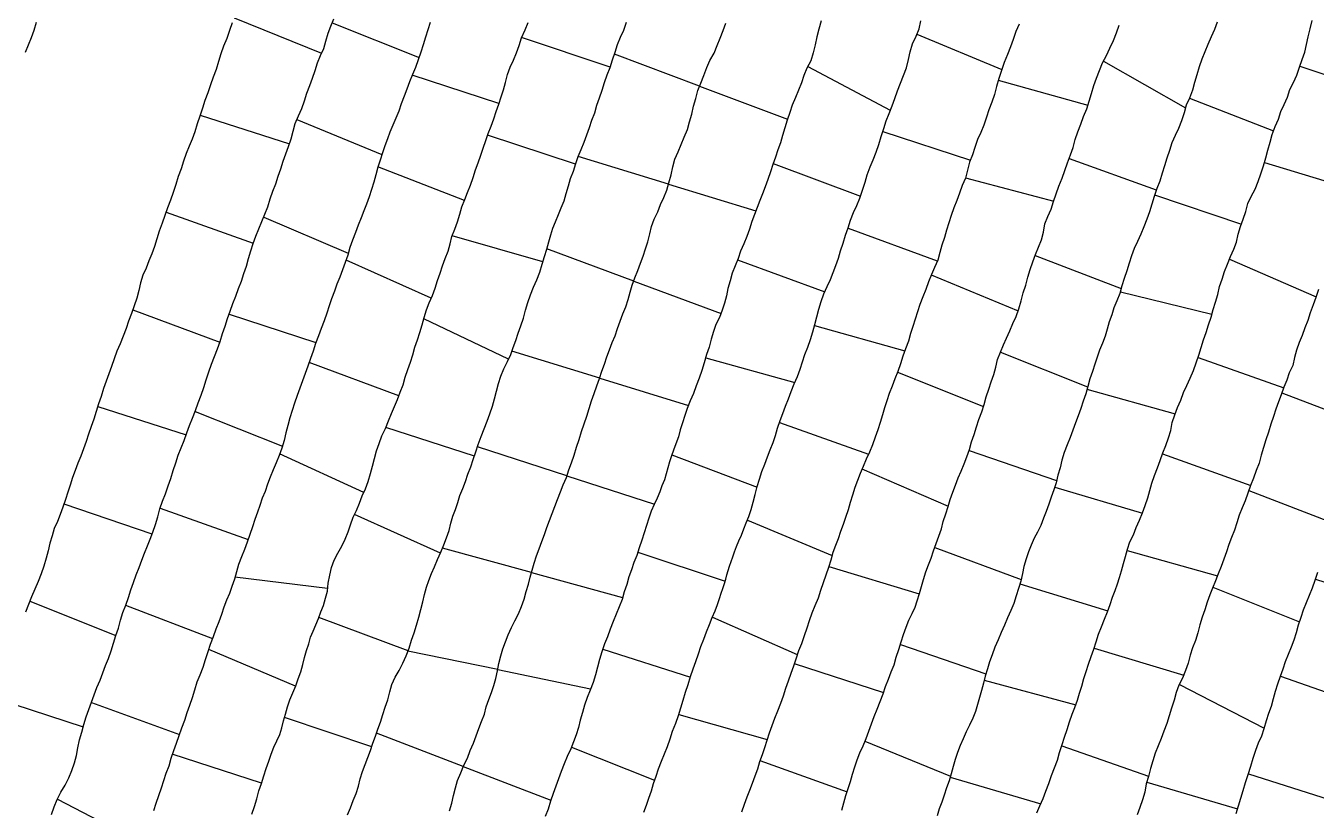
# Model space of a CAD drawing. Extents: x 703186 to 703989, y 1560402 to 1561368.
# Drawn here: x 703759.1 to 703821.7, y 1560755.9 to 1560794 of the extents above; entities that cross this region are included whole.
import ezdxf

# ---------------------------------------------------------------- set-up
doc = ezdxf.new("R2010")
doc.units = 0
doc.layers.add('10124_2002_REAL', color=30, linetype='Continuous')
doc.layers.add('AGROCAD PLL', color=7, linetype='Continuous')

msp = doc.modelspace()

# ---------------------------------------------------------------- linework, layer by layer
at = {"layer": '10124_2002_REAL'}
for points in [[(703760.3811, 1560755.7213), (703760.5034, 1560756.0973), (703760.6512, 1560756.4469), (703760.833, 1560756.798), (703761.0368, 1560757.1448), (703761.2144, 1560757.4996), (703761.3612, 1560757.8623), (703761.5008, 1560758.222), (703761.5975, 1560758.5846), (703761.6634, 1560758.9637), (703761.7326, 1560759.3382), (703761.8427, 1560759.7163), (703761.9474, 1560760.0802), (703762.0572, 1560760.4579), (703762.1872, 1560760.8165), (703762.3187, 1560761.1775), (703762.4431, 1560761.5348), (703762.5745, 1560761.8872), (703762.7404, 1560762.2366), (703762.8617, 1560762.5946), (703763.0059, 1560762.9484), (703763.1509, 1560763.2921), (703763.2689, 1560763.6541), (703763.3793, 1560764.0326), (703763.5067, 1560764.4036), (703763.6364, 1560764.7686), (703763.732, 1560765.1559), (703763.841, 1560765.5224), (703763.9787, 1560765.8847), (703764.1157, 1560766.2531), (703764.228, 1560766.6161), (703764.3498, 1560766.9844), (703764.4838, 1560767.3522), (703764.6362, 1560767.7086), (703764.7617, 1560768.0586), (703764.8893, 1560768.4061), (703765.0364, 1560768.7477), (703765.1591, 1560769.0792), (703765.2873, 1560769.4259), (703765.423, 1560769.7911), (703765.538, 1560770.1597), (703765.6381, 1560770.5441), (703765.7703, 1560770.9166), (703765.9082, 1560771.2846), (703766.0354, 1560771.6588), (703766.1726, 1560772.0228), (703766.2839, 1560772.409), (703766.4015, 1560772.7802), (703766.5231, 1560773.1489), (703766.6687, 1560773.5173), (703766.8082, 1560773.8721), (703766.9473, 1560774.234), (703767.0786, 1560774.5981), (703767.2179, 1560774.9566), (703767.3646, 1560775.3256), (703767.5, 1560775.6925), (703767.6421, 1560776.0605), (703767.7712, 1560776.4313), (703767.8874, 1560776.8075), (703768.0075, 1560777.189), (703768.1471, 1560777.5682), (703768.292, 1560777.9432), (703768.4277, 1560778.3125), (703768.5562, 1560778.6735), (703768.6739, 1560779.0509), (703768.805, 1560779.4036), (703768.9186, 1560779.778), (703769.0382, 1560780.144), (703769.173, 1560780.5082), (703769.3169, 1560780.874), (703769.4554, 1560781.237), (703769.5965, 1560781.5995), (703769.7153, 1560781.9657), (703769.8304, 1560782.3293), (703769.9361, 1560782.6963), (703770.0406, 1560783.0632), (703770.159, 1560783.4242), (703770.2893, 1560783.785), (703770.4289, 1560784.1294), (703770.5795, 1560784.4819), (703770.7316, 1560784.8385), (703770.8647, 1560785.2053), (703770.9911, 1560785.5815), (703771.1156, 1560785.9547), (703771.2559, 1560786.3208), (703771.379, 1560786.6906), (703771.5062, 1560787.0452), (703771.6217, 1560787.4104), (703771.7425, 1560787.7784), (703771.8784, 1560788.1292), (703771.9955, 1560788.4998), (703772.0955, 1560788.8742), (703772.2028, 1560789.245), (703772.3547, 1560789.6159), (703772.5132, 1560789.9784), (703772.6534, 1560790.3435), (703772.7651, 1560790.7116), (703772.9022, 1560791.0858), (703773.0351, 1560791.4488), (703773.1749, 1560791.8089), (703773.2878, 1560792.1824), (703773.4284, 1560792.5411), (703773.5827, 1560792.8826), (703773.686, 1560793.2422), (703773.8052, 1560793.623), (703773.9351, 1560793.9682), (703774.079, 1560794.329)], [(703797.7132, 1560794.2234), (703797.6021, 1560793.8234), (703797.494, 1560793.45), (703797.4173, 1560793.0554), (703797.3207, 1560792.6717), (703797.2064, 1560792.2877), (703797.0164, 1560791.9307), (703796.8685, 1560791.5783), (703796.748, 1560791.2133), (703796.6078, 1560790.8567), (703796.4607, 1560790.501), (703796.3105, 1560790.1349), (703796.1912, 1560789.7693), (703796.0617, 1560789.4026), (703795.945, 1560789.0335), (703795.8343, 1560788.662), (703795.7296, 1560788.3075), (703795.6133, 1560787.9625), (703795.4989, 1560787.6142), (703795.3633, 1560787.2545), (703795.2482, 1560786.8926), (703795.1254, 1560786.5281), (703794.9976, 1560786.1769), (703794.867, 1560785.8372), (703794.7379, 1560785.5082), (703794.6095, 1560785.1646), (703794.4768, 1560784.8263), (703794.3536, 1560784.4837), (703794.2366, 1560784.1102), (703794.1095, 1560783.7566), (703793.9531, 1560783.4019), (703793.8019, 1560783.0519), (703793.6771, 1560782.6965), (703793.5457, 1560782.338), (703793.3971, 1560781.978), (703793.299, 1560781.6115), (703793.1814, 1560781.2451), (703793.112, 1560780.8779), (703793.0252, 1560780.5307), (703792.9111, 1560780.1811), (703792.7745, 1560779.8333), (703792.6028, 1560779.4874), (703792.4853, 1560779.1505), (703792.3667, 1560778.7821), (703792.2814, 1560778.4005), (703792.151, 1560778.0306), (703792.0421, 1560777.6398), (703791.9243, 1560777.2658), (703791.7954, 1560776.8923), (703791.6412, 1560776.5124), (703791.5128, 1560776.1485), (703791.3621, 1560775.7924), (703791.2118, 1560775.4217), (703791.1007, 1560775.0757), (703790.9837, 1560774.7242), (703790.873, 1560774.3785), (703790.7848, 1560774.0415), (703790.6656, 1560773.709), (703790.5514, 1560773.3997), (703790.4437, 1560773.1154), (703790.3604, 1560772.8228), (703790.2724, 1560772.5366), (703790.1928, 1560772.2491), (703790.103, 1560771.958), (703789.987, 1560771.6708), (703789.8769, 1560771.3763), (703789.7557, 1560771.073), (703789.6137, 1560770.7596), (703789.472, 1560770.4333), (703789.3545, 1560770.0933), (703789.2349, 1560769.7425), (703789.1294, 1560769.3918), (703789.0184, 1560769.0281), (703788.8851, 1560768.66), (703788.7609, 1560768.2846), (703788.629, 1560767.9427), (703788.5121, 1560767.5911), (703788.3842, 1560767.2437), (703788.2761, 1560766.8856), (703788.1564, 1560766.5193), (703788.0532, 1560766.1555), (703787.9112, 1560765.8008), (703787.7646, 1560765.438), (703787.6232, 1560765.0787), (703787.4763, 1560764.7157), (703787.3403, 1560764.3478), (703787.1993, 1560763.9934), (703787.0775, 1560763.6124), (703786.9523, 1560763.2416), (703786.8658, 1560762.8738), (703786.7598, 1560762.49), (703786.6433, 1560762.1228), (703786.5022, 1560761.7582), (703786.3657, 1560761.3945), (703786.2363, 1560761.033), (703786.1272, 1560760.6675), (703786.0278, 1560760.3035), (703785.9452, 1560759.9419), (703785.8245, 1560759.5787), (703785.7029, 1560759.2481), (703785.5658, 1560758.905), (703785.3932, 1560758.5408), (703785.2477, 1560758.1829), (703785.1007, 1560757.8147), (703784.967, 1560757.459), (703784.8351, 1560757.1006), (703784.7111, 1560756.7361), (703784.5778, 1560756.3613), (703784.461, 1560755.987), (703784.321, 1560755.6304)], [(703789.1138, 1560755.8347), (703789.2388, 1560756.167), (703789.353, 1560756.5173), (703789.4743, 1560756.8697), (703789.5791, 1560757.221), (703789.7019, 1560757.5833), (703789.8144, 1560757.9422), (703789.961, 1560758.3062), (703790.1044, 1560758.6587), (703790.249, 1560759.027), (703790.387, 1560759.3953), (703790.5055, 1560759.7698), (703790.654, 1560760.1468), (703790.793, 1560760.5178), (703790.8992, 1560760.8915), (703791.0141, 1560761.2713), (703791.1229, 1560761.6559), (703791.2581, 1560762.0338), (703791.3783, 1560762.4108), (703791.5088, 1560762.7802), (703791.6307, 1560763.1479), (703791.7531, 1560763.5158), (703791.8803, 1560763.8734), (703792.0157, 1560764.2282), (703792.1462, 1560764.5894), (703792.2862, 1560764.9389), (703792.4205, 1560765.2765), (703792.5644, 1560765.6014), (703792.6854, 1560765.9063), (703792.7706, 1560766.1989), (703792.8665, 1560766.4542), (703792.9476, 1560766.6882), (703793.0206, 1560766.9208), (703793.0833, 1560767.1359), (703793.1347, 1560767.3468), (703793.199, 1560767.5587), (703793.2658, 1560767.7736), (703793.3416, 1560767.9945), (703793.4226, 1560768.2244), (703793.5061, 1560768.4592), (703793.6009, 1560768.7195), (703793.7155, 1560768.9979), (703793.8519, 1560769.2804), (703793.9604, 1560769.5767), (703794.0772, 1560769.8708), (703794.2048, 1560770.1786), (703794.316, 1560770.5146), (703794.414, 1560770.8744), (703794.5138, 1560771.248), (703794.6059, 1560771.6298), (703794.7168, 1560771.9968), (703794.8354, 1560772.3581), (703794.9746, 1560772.7241), (703795.1038, 1560773.0727), (703795.2434, 1560773.4176), (703795.3739, 1560773.7619), (703795.4885, 1560774.11), (703795.5905, 1560774.4709), (703795.7211, 1560774.8351), (703795.8447, 1560775.1746), (703795.978, 1560775.5263), (703796.119, 1560775.889), (703796.2536, 1560776.2477), (703796.404, 1560776.6086), (703796.5558, 1560776.9675), (703796.6927, 1560777.3247), (703796.8043, 1560777.6801), (703796.9205, 1560778.0417), (703797.0562, 1560778.3996), (703797.1939, 1560778.7617), (703797.3021, 1560779.1291), (703797.4049, 1560779.4955), (703797.492, 1560779.8659), (703797.5972, 1560780.2412), (703797.7036, 1560780.6095), (703797.8415, 1560780.9758), (703798.0042, 1560781.3301), (703798.1544, 1560781.6692), (703798.291, 1560782.0109), (703798.421, 1560782.359), (703798.5504, 1560782.7039), (703798.6489, 1560783.0667), (703798.7719, 1560783.4416), (703798.8934, 1560783.8213), (703799.0248, 1560784.18), (703799.1324, 1560784.5512), (703799.2739, 1560784.9209), (703799.4455, 1560785.2606), (703799.5781, 1560785.6218), (703799.7194, 1560786.0141), (703799.8394, 1560786.3895), (703799.9373, 1560786.7607), (703800.0855, 1560787.1393), (703800.2281, 1560787.4857), (703800.3735, 1560787.8495), (703800.5086, 1560788.2198), (703800.6163, 1560788.6067), (703800.7445, 1560788.995), (703800.867, 1560789.3656), (703801.0009, 1560789.7304), (703801.1469, 1560790.0935), (703801.2815, 1560790.4576), (703801.417, 1560790.8244), (703801.5634, 1560791.203), (703801.7049, 1560791.5707), (703801.8412, 1560791.948), (703801.945, 1560792.3421), (703802.0293, 1560792.7204), (703802.1426, 1560793.1109), (703802.3104, 1560793.4788), (703802.4547, 1560793.8282), (703802.5384, 1560794.2286)], [(703808.1765, 1560755.7964), (703808.3167, 1560756.1398), (703808.4739, 1560756.5003), (703808.6091, 1560756.8602), (703808.7518, 1560757.2323), (703808.8796, 1560757.6118), (703809.0272, 1560757.9792), (703809.1651, 1560758.3499), (703809.2707, 1560758.7359), (703809.4004, 1560759.1097), (703809.5065, 1560759.4786), (703809.6363, 1560759.8418), (703809.7587, 1560760.2171), (703809.883, 1560760.582), (703810.0113, 1560760.9194), (703810.1395, 1560761.2685), (703810.2381, 1560761.6082), (703810.3446, 1560761.9529), (703810.4528, 1560762.3112), (703810.5637, 1560762.6655), (703810.6803, 1560763.0161), (703810.8071, 1560763.382), (703810.9315, 1560763.735), (703811.0427, 1560764.102), (703811.168, 1560764.4693), (703811.3023, 1560764.8334), (703811.4469, 1560765.2043), (703811.5905, 1560765.5595), (703811.722, 1560765.9083), (703811.847, 1560766.2591), (703811.9654, 1560766.5902), (703812.0848, 1560766.9037), (703812.184, 1560767.2148), (703812.28, 1560767.5469), (703812.372, 1560767.891), (703812.4663, 1560768.2377), (703812.5648, 1560768.5886), (703812.6881, 1560768.9487), (703812.8519, 1560769.2887), (703812.9869, 1560769.6438), (703813.1426, 1560769.9993), (703813.2933, 1560770.3607), (703813.4286, 1560770.7183), (703813.5465, 1560771.0826), (703813.6521, 1560771.4361), (703813.752, 1560771.801), (703813.8793, 1560772.1728), (703814.0289, 1560772.5369), (703814.1507, 1560772.9003), (703814.2821, 1560773.2673), (703814.4259, 1560773.6237), (703814.5483, 1560773.9882), (703814.6608, 1560774.3582), (703814.74, 1560774.7339), (703814.8586, 1560775.1041), (703814.9937, 1560775.4712), (703815.152, 1560775.8159), (703815.2883, 1560776.1865), (703815.4468, 1560776.5337), (703815.6118, 1560776.8969), (703815.7642, 1560777.2621), (703815.8957, 1560777.6276), (703816.0303, 1560778.0051), (703816.1471, 1560778.3765), (703816.2607, 1560778.7438), (703816.3818, 1560779.1094), (703816.5005, 1560779.4758), (703816.6203, 1560779.8403), (703816.7274, 1560780.218), (703816.8339, 1560780.5779), (703816.9412, 1560780.9506), (703817.0308, 1560781.329), (703817.1532, 1560781.6886), (703817.2791, 1560782.0558), (703817.4099, 1560782.4205), (703817.5681, 1560782.7863), (703817.7191, 1560783.1513), (703817.8493, 1560783.4938), (703817.9275, 1560783.8727), (703818.0501, 1560784.2464), (703818.1831, 1560784.6096), (703818.3128, 1560784.9714), (703818.4086, 1560785.3566), (703818.5708, 1560785.7064), (703818.7602, 1560786.0629), (703818.9044, 1560786.4319), (703819.0399, 1560786.8062), (703819.1613, 1560787.1897), (703819.2771, 1560787.5718), (703819.3784, 1560787.9548), (703819.4869, 1560788.331), (703819.5761, 1560788.7122), (703819.7367, 1560789.0905), (703819.8843, 1560789.4532), (703820.0112, 1560789.8209), (703820.1682, 1560790.1681), (703820.3312, 1560790.5142), (703820.4391, 1560790.8863), (703820.6133, 1560791.2338), (703820.777, 1560791.5924), (703820.9088, 1560791.9706), (703821.0338, 1560792.3449), (703821.1621, 1560792.7069), (703821.2513, 1560793.0777), (703821.3376, 1560793.4539), (703821.4342, 1560793.8432), (703821.5317, 1560794.2346)], [(703759.1185, 1560792.7087), (703759.2692, 1560793.0657), (703759.4155, 1560793.4164), (703759.5357, 1560793.7789), (703759.6442, 1560794.1525)], [(703769.143, 1560794.1254), (703769.0126, 1560793.7523), (703768.8788, 1560793.375), (703768.7208, 1560792.9995), (703768.5975, 1560792.6285), (703768.4847, 1560792.246), (703768.3716, 1560791.8589), (703768.2204, 1560791.4951), (703768.0843, 1560791.1216), (703767.9617, 1560790.736), (703767.8156, 1560790.3561), (703767.6971, 1560789.9794), (703767.5732, 1560789.5957), (703767.4442, 1560789.22), (703767.3248, 1560788.8426), (703767.1948, 1560788.4896), (703767.0577, 1560788.1384), (703766.9175, 1560787.7872), (703766.7857, 1560787.4239), (703766.6734, 1560787.0437), (703766.527, 1560786.6723), (703766.4169, 1560786.285), (703766.2736, 1560785.9001), (703766.1498, 1560785.5299), (703766.0122, 1560785.1515), (703765.8805, 1560784.7802), (703765.7442, 1560784.4038), (703765.6058, 1560784.0249), (703765.489, 1560783.6493), (703765.3674, 1560783.2806), (703765.2535, 1560782.9196), (703765.0979, 1560782.58), (703764.9657, 1560782.2295), (703764.8075, 1560781.879), (703764.7005, 1560781.52), (703764.6127, 1560781.1427), (703764.5103, 1560780.7689), (703764.3867, 1560780.3922), (703764.2513, 1560780.028), (703764.12, 1560779.6607), (703763.9978, 1560779.2931), (703763.8563, 1560778.9265), (703763.704, 1560778.5614), (703763.5502, 1560778.1967), (703763.4207, 1560777.8267), (703763.2868, 1560777.4579), (703763.1638, 1560777.1062), (703763.0295, 1560776.7456), (703762.8988, 1560776.3825), (703762.7871, 1560776.001), (703762.6647, 1560775.6413), (703762.5472, 1560775.2758), (703762.4298, 1560774.8979), (703762.311, 1560774.5389), (703762.176, 1560774.1655), (703762.0576, 1560773.8107), (703761.9304, 1560773.4595), (703761.8026, 1560773.1099), (703761.6626, 1560772.764), (703761.5269, 1560772.4172), (703761.4016, 1560772.0707), (703761.2926, 1560771.7061), (703761.1739, 1560771.351), (703761.052, 1560771.0003), (703760.9262, 1560770.6308), (703760.7926, 1560770.2827), (703760.6626, 1560769.9358), (703760.5095, 1560769.5884), (703760.4066, 1560769.2346), (703760.3019, 1560768.8906), (703760.2109, 1560768.5157), (703760.116, 1560768.1588), (703760.0136, 1560767.7766), (703759.8797, 1560767.3982), (703759.7264, 1560767.0304), (703759.5649, 1560766.655), (703759.4128, 1560766.2771), (703759.2657, 1560765.9099), (703759.12, 1560765.5315)], [(703778.7529, 1560794.1414), (703778.6246, 1560793.7856), (703778.5117, 1560793.4269), (703778.3997, 1560793.0555), (703778.2875, 1560792.7007), (703778.1701, 1560792.3328), (703778.0367, 1560791.9614), (703777.8822, 1560791.621), (703777.7473, 1560791.2588), (703777.6146, 1560790.9013), (703777.4827, 1560790.5627), (703777.3378, 1560790.1981), (703777.2174, 1560789.8441), (703777.0839, 1560789.4981), (703776.9351, 1560789.1592), (703776.7927, 1560788.8308), (703776.676, 1560788.4933), (703776.5493, 1560788.1547), (703776.4366, 1560787.8245), (703776.3182, 1560787.472), (703776.2012, 1560787.1312), (703776.112, 1560786.7603), (703776.008, 1560786.3922), (703775.8966, 1560786.0389), (703775.7822, 1560785.6786), (703775.6554, 1560785.3295), (703775.5328, 1560784.9993), (703775.3929, 1560784.662), (703775.2591, 1560784.3101), (703775.1196, 1560783.9515), (703774.9849, 1560783.5843), (703774.8495, 1560783.2231), (703774.7442, 1560782.8547), (703774.6235, 1560782.4993), (703774.4893, 1560782.1453), (703774.3584, 1560781.7955), (703774.2256, 1560781.4499), (703774.1084, 1560781.1022), (703773.9673, 1560780.7446), (703773.8426, 1560780.3957), (703773.7308, 1560780.035), (703773.6106, 1560779.663), (703773.4665, 1560779.303), (703773.3295, 1560778.9397), (703773.1839, 1560778.5689), (703773.0652, 1560778.2041), (703772.9396, 1560777.8484), (703772.8197, 1560777.4786), (703772.6899, 1560777.1227), (703772.5601, 1560776.7599), (703772.4256, 1560776.4001), (703772.2923, 1560776.0401), (703772.1657, 1560775.6835), (703772.0517, 1560775.3256), (703771.9355, 1560774.9689), (703771.8349, 1560774.6003), (703771.7457, 1560774.2306), (703771.6604, 1560773.8672), (703771.5461, 1560773.4974), (703771.4205, 1560773.1394), (703771.282, 1560772.7871), (703771.1273, 1560772.4385), (703770.9869, 1560772.0856), (703770.8573, 1560771.7393), (703770.7354, 1560771.3984), (703770.6025, 1560771.0625), (703770.4888, 1560770.7172), (703770.3754, 1560770.3845), (703770.2479, 1560770.0401), (703770.1235, 1560769.6784), (703769.9995, 1560769.3103), (703769.8642, 1560768.9306), (703769.742, 1560768.5779), (703769.5925, 1560768.2206), (703769.457, 1560767.848), (703769.358, 1560767.4939), (703769.2473, 1560767.1358), (703769.1226, 1560766.7898), (703769.0062, 1560766.4502), (703768.8621, 1560766.1158), (703768.7452, 1560765.7743), (703768.6213, 1560765.4266), (703768.4937, 1560765.0738), (703768.3553, 1560764.714), (703768.2204, 1560764.3462), (703768.0806, 1560763.9711), (703767.9655, 1560763.6076), (703767.835, 1560763.2284), (703767.7135, 1560762.8485), (703767.5757, 1560762.4878), (703767.4291, 1560762.1361), (703767.3205, 1560761.7537), (703767.2011, 1560761.3738), (703767.0748, 1560761.0044), (703766.9411, 1560760.6477), (703766.8315, 1560760.2762), (703766.6923, 1560759.9076), (703766.5577, 1560759.5397), (703766.4195, 1560759.1698), (703766.2887, 1560758.8112), (703766.1741, 1560758.4423), (703766.0703, 1560758.0679), (703765.9239, 1560757.7113), (703765.8045, 1560757.3528), (703765.6998, 1560756.9942), (703765.5754, 1560756.6293), (703765.4347, 1560756.2545), (703765.319, 1560755.8955)], [(703770.0908, 1560755.7366), (703770.2196, 1560756.1127), (703770.3312, 1560756.4882), (703770.4396, 1560756.8688), (703770.5595, 1560757.2302), (703770.6768, 1560757.5912), (703770.7935, 1560757.9476), (703770.9159, 1560758.3019), (703771.0339, 1560758.6536), (703771.1685, 1560758.9889), (703771.3153, 1560759.3019), (703771.4532, 1560759.6071), (703771.5542, 1560759.9213), (703771.6277, 1560760.259), (703771.7365, 1560760.5894), (703771.8264, 1560760.9415), (703771.9442, 1560761.2853), (703772.0814, 1560761.6244), (703772.2247, 1560761.9626), (703772.3458, 1560762.3062), (703772.4688, 1560762.6454), (703772.5701, 1560763.0003), (703772.6538, 1560763.339), (703772.7425, 1560763.6752), (703772.8547, 1560764.0051), (703772.939, 1560764.3182), (703773.0693, 1560764.6174), (703773.1938, 1560764.9218), (703773.3345, 1560765.2239), (703773.4449, 1560765.5453), (703773.5741, 1560765.8681), (703773.6731, 1560766.2194), (703773.7585, 1560766.5638), (703773.8052, 1560766.9429), (703773.8741, 1560767.3327), (703773.9675, 1560767.7006), (703774.0957, 1560768.0628), (703774.2717, 1560768.4026), (703774.4609, 1560768.7444), (703774.6269, 1560769.0765), (703774.7664, 1560769.429), (703774.8868, 1560769.7776), (703775.0156, 1560770.1388), (703775.1644, 1560770.4759), (703775.3127, 1560770.8237), (703775.4506, 1560771.177), (703775.6063, 1560771.5163), (703775.7396, 1560771.8833), (703775.8519, 1560772.2575), (703775.9548, 1560772.6198), (703776.0517, 1560772.9938), (703776.1474, 1560773.3577), (703776.2636, 1560773.7244), (703776.4069, 1560774.091), (703776.5715, 1560774.447), (703776.7187, 1560774.8193), (703776.8724, 1560775.1687), (703777.0195, 1560775.5102), (703777.1561, 1560775.8567), (703777.2884, 1560776.2118), (703777.434, 1560776.5691), (703777.5393, 1560776.9403), (703777.6694, 1560777.3103), (703777.7896, 1560777.6647), (703777.9035, 1560778.0155), (703777.9974, 1560778.3989), (703778.1313, 1560778.7486), (703778.2452, 1560779.1064), (703778.3601, 1560779.4703), (703778.4479, 1560779.8389), (703778.5631, 1560780.2021), (703778.7027, 1560780.5507), (703778.8577, 1560780.8981), (703778.9857, 1560781.26), (703779.1024, 1560781.6232), (703779.2274, 1560781.9886), (703779.3464, 1560782.3425), (703779.4749, 1560782.6972), (703779.6159, 1560783.0575), (703779.7101, 1560783.4014), (703779.7972, 1560783.7625), (703779.9375, 1560784.1181), (703780.0681, 1560784.4762), (703780.184, 1560784.8457), (703780.289, 1560785.2035), (703780.4245, 1560785.551), (703780.5606, 1560785.8972), (703780.6993, 1560786.2511), (703780.8311, 1560786.6239), (703780.9441, 1560786.9914), (703781.077, 1560787.3432), (703781.1964, 1560787.7099), (703781.3206, 1560788.0514), (703781.4408, 1560788.4175), (703781.5643, 1560788.7578), (703781.6959, 1560789.1093), (703781.8279, 1560789.4706), (703781.9541, 1560789.8252), (703782.0707, 1560790.1827), (703782.1861, 1560790.5357), (703782.3003, 1560790.8741), (703782.4017, 1560791.237), (703782.5024, 1560791.6139), (703782.6272, 1560791.9694), (703782.7821, 1560792.3083), (703782.9322, 1560792.6669), (703783.0599, 1560793.0349), (703783.1779, 1560793.4068), (703783.3495, 1560793.7804), (703783.4957, 1560794.138)], [(703774.7385, 1560755.7072), (703774.8801, 1560756.0469), (703775.0131, 1560756.3958), (703775.1553, 1560756.7413), (703775.2619, 1560757.0968), (703775.3579, 1560757.4584), (703775.468, 1560757.8053), (703775.5923, 1560758.1447), (703775.7139, 1560758.4878), (703775.8516, 1560758.8295), (703775.9689, 1560759.1769), (703776.0977, 1560759.5159), (703776.2096, 1560759.8619), (703776.3381, 1560760.2074), (703776.4427, 1560760.5659), (703776.558, 1560760.9235), (703776.6858, 1560761.2884), (703776.7836, 1560761.6689), (703776.8848, 1560762.0323), (703777.0422, 1560762.3785), (703777.2402, 1560762.7141), (703777.4196, 1560763.0646), (703777.5833, 1560763.4208), (703777.7213, 1560763.7896), (703777.8455, 1560764.172), (703777.9622, 1560764.5389), (703778.0818, 1560764.912), (703778.1968, 1560765.2871), (703778.2866, 1560765.6666), (703778.3833, 1560766.0354), (703778.4711, 1560766.391), (703778.5656, 1560766.7425), (703778.6774, 1560767.0774), (703778.8091, 1560767.4067), (703778.9634, 1560767.7424), (703779.0987, 1560768.0861), (703779.2611, 1560768.445), (703779.4113, 1560768.7995), (703779.535, 1560769.1456), (703779.6621, 1560769.4976), (703779.7405, 1560769.8541), (703779.8451, 1560770.1934), (703779.9749, 1560770.5233), (703780.0842, 1560770.8624), (703780.1861, 1560771.1922), (703780.3234, 1560771.5288), (703780.4514, 1560771.8778), (703780.5645, 1560772.2332), (703780.71, 1560772.5838), (703780.8373, 1560772.9371), (703780.9572, 1560773.3085), (703781.079, 1560773.6767), (703781.2258, 1560774.0512), (703781.3622, 1560774.4342), (703781.5074, 1560774.7953), (703781.6422, 1560775.1569), (703781.7749, 1560775.5267), (703781.8691, 1560775.8921), (703781.9649, 1560776.2625), (703782.0565, 1560776.6317), (703782.1685, 1560776.9925), (703782.3148, 1560777.3407), (703782.4932, 1560777.6934), (703782.6523, 1560778.0292), (703782.7715, 1560778.3687), (703782.8945, 1560778.7166), (703783.0095, 1560779.0733), (703783.1437, 1560779.4261), (703783.2722, 1560779.8026), (703783.3715, 1560780.1884), (703783.4777, 1560780.5599), (703783.6107, 1560780.9255), (703783.7638, 1560781.307), (703783.9144, 1560781.666), (703784.0607, 1560782.0349), (703784.184, 1560782.4125), (703784.2936, 1560782.7938), (703784.3993, 1560783.1399), (703784.5062, 1560783.4953), (703784.6039, 1560783.8435), (703784.7006, 1560784.1633), (703784.8243, 1560784.4765), (703784.9663, 1560784.8233), (703785.1019, 1560785.1492), (703785.237, 1560785.4933), (703785.3412, 1560785.8467), (703785.451, 1560786.2203), (703785.5535, 1560786.5743), (703785.6925, 1560786.9335), (703785.8129, 1560787.2989), (703785.9197, 1560787.6463), (703786.0747, 1560787.9849), (703786.2126, 1560788.3382), (703786.3431, 1560788.6892), (703786.4656, 1560789.048), (703786.5911, 1560789.4087), (703786.7237, 1560789.7591), (703786.831, 1560790.1297), (703786.9659, 1560790.4902), (703787.0885, 1560790.857), (703787.2056, 1560791.2318), (703787.3359, 1560791.6047), (703787.4712, 1560791.9647), (703787.5947, 1560792.3316), (703787.7244, 1560792.7049), (703787.8319, 1560793.0698), (703787.9726, 1560793.4291), (703788.1367, 1560793.7763), (703788.2724, 1560794.16)], [(703779.6868, 1560755.9042), (703779.7966, 1560756.2757), (703779.8733, 1560756.6485), (703779.9682, 1560757.0147), (703780.0763, 1560757.3731), (703780.2306, 1560757.7417), (703780.3718, 1560758.1099), (703780.5618, 1560758.4547), (703780.6909, 1560758.8283), (703780.8402, 1560759.1838), (703780.9745, 1560759.5354), (703781.0998, 1560759.8924), (703781.2376, 1560760.2408), (703781.3749, 1560760.5861), (703781.4614, 1560760.937), (703781.5927, 1560761.293), (703781.7145, 1560761.6414), (703781.8391, 1560761.9727), (703781.9349, 1560762.3169), (703782.0061, 1560762.6843), (703782.0804, 1560763.0459), (703782.1673, 1560763.4115), (703782.2746, 1560763.7578), (703782.3934, 1560764.1016), (703782.5241, 1560764.4452), (703782.6825, 1560764.7869), (703782.8498, 1560765.122), (703783.035, 1560765.4561), (703783.179, 1560765.8054), (703783.3065, 1560766.1671), (703783.3982, 1560766.5346), (703783.508, 1560766.89), (703783.6015, 1560767.2314), (703783.6939, 1560767.5681), (703783.7901, 1560767.9132), (703783.8975, 1560768.2734), (703784.0261, 1560768.6125), (703784.1597, 1560768.9577), (703784.2841, 1560769.3031), (703784.4082, 1560769.6446), (703784.5384, 1560769.9843), (703784.6583, 1560770.3311), (703784.7882, 1560770.6636), (703784.9195, 1560771.0109), (703785.0589, 1560771.3706), (703785.2033, 1560771.7178), (703785.3552, 1560772.0755), (703785.4715, 1560772.4345), (703785.6002, 1560772.7875), (703785.7357, 1560773.1474), (703785.8495, 1560773.534), (703785.9677, 1560773.9215), (703786.0821, 1560774.3022), (703786.2187, 1560774.6741), (703786.3407, 1560775.0447), (703786.4559, 1560775.4228), (703786.5719, 1560775.7945), (703786.6935, 1560776.1508), (703786.8288, 1560776.514), (703786.9616, 1560776.8649), (703787.0715, 1560777.2215), (703787.1929, 1560777.5749), (703787.3203, 1560777.9254), (703787.4381, 1560778.2669), (703787.5754, 1560778.6165), (703787.7194, 1560778.9494), (703787.8334, 1560779.2937), (703787.9599, 1560779.6551), (703788.0966, 1560780.0021), (703788.2332, 1560780.3528), (703788.354, 1560780.7047), (703788.4453, 1560781.0607), (703788.5444, 1560781.4087), (703788.6736, 1560781.7575), (703788.8223, 1560782.1115), (703788.9484, 1560782.4662), (703789.0716, 1560782.8154), (703789.1918, 1560783.1664), (703789.3023, 1560783.5092), (703789.4019, 1560783.8879), (703789.4845, 1560784.2436), (703789.6136, 1560784.598), (703789.782, 1560784.9636), (703789.922, 1560785.321), (703790.0797, 1560785.6569), (703790.2168, 1560786.0136), (703790.3264, 1560786.3715), (703790.4293, 1560786.7479), (703790.521, 1560787.1404), (703790.6135, 1560787.5072), (703790.778, 1560787.8684), (703790.9263, 1560788.2254), (703791.0607, 1560788.5731), (703791.2185, 1560788.9536), (703791.3238, 1560789.3294), (703791.4295, 1560789.7003), (703791.524, 1560790.0765), (703791.6236, 1560790.4601), (703791.7337, 1560790.8397), (703791.8678, 1560791.197), (703792.0264, 1560791.5684), (703792.1699, 1560791.953), (703792.3116, 1560792.3063), (703792.5164, 1560792.6632), (703792.6598, 1560793.0284), (703792.8056, 1560793.3828), (703792.9483, 1560793.7503), (703793.0779, 1560794.118)], [(703807.3084, 1560794.0702), (703807.1494, 1560793.6993), (703807.0191, 1560793.3192), (703806.885, 1560792.9627), (703806.739, 1560792.5832), (703806.5879, 1560792.2101), (703806.4613, 1560791.8115), (703806.3255, 1560791.4262), (703806.2197, 1560791.046), (703806.1153, 1560790.6557), (703805.989, 1560790.2802), (703805.8457, 1560789.9113), (703805.7207, 1560789.5461), (703805.5976, 1560789.1624), (703805.4515, 1560788.812), (703805.2923, 1560788.4642), (703805.1656, 1560788.0859), (703805.0509, 1560787.717), (703804.91, 1560787.3603), (703804.8042, 1560786.9833), (703804.7028, 1560786.5974), (703804.5543, 1560786.2361), (703804.4224, 1560785.8628), (703804.283, 1560785.5058), (703804.1436, 1560785.1445), (703804.0084, 1560784.7742), (703803.8987, 1560784.4255), (703803.7853, 1560784.0691), (703803.6851, 1560783.707), (703803.5679, 1560783.3378), (703803.4715, 1560782.9846), (703803.3616, 1560782.6176), (703803.213, 1560782.2607), (703803.0588, 1560781.9128), (703802.9121, 1560781.5594), (703802.7817, 1560781.1838), (703802.6366, 1560780.8313), (703802.4901, 1560780.4693), (703802.3815, 1560780.1003), (703802.2722, 1560779.7475), (703802.1495, 1560779.3951), (703802.0419, 1560779.0482), (703801.9457, 1560778.6787), (703801.7992, 1560778.3117), (703801.672, 1560777.9571), (703801.5639, 1560777.5828), (703801.4295, 1560777.2195), (703801.2866, 1560776.862), (703801.1464, 1560776.5022), (703801.0008, 1560776.1441), (703800.896, 1560775.7909), (703800.7866, 1560775.4436), (703800.6869, 1560775.1024), (703800.5737, 1560774.7379), (703800.4521, 1560774.3883), (703800.3314, 1560774.0268), (703800.196, 1560773.6617), (703800.0538, 1560773.3052), (703799.8845, 1560772.9573), (703799.7422, 1560772.6106), (703799.5946, 1560772.2704), (703799.4673, 1560771.9319), (703799.3421, 1560771.5797), (703799.2278, 1560771.2147), (703799.118, 1560770.8505), (703799.0162, 1560770.4966), (703798.8932, 1560770.1294), (703798.7754, 1560769.7959), (703798.647, 1560769.4453), (703798.5288, 1560769.1018), (703798.4101, 1560768.7653), (703798.2805, 1560768.4329), (703798.1819, 1560768.0647), (703798.0704, 1560767.6989), (703797.941, 1560767.3305), (703797.8124, 1560766.9534), (703797.6776, 1560766.5897), (703797.5579, 1560766.2212), (703797.4082, 1560765.8464), (703797.2561, 1560765.483), (703797.1292, 1560765.1169), (703797.0097, 1560764.7548), (703796.8908, 1560764.382), (703796.7497, 1560764.0036), (703796.6133, 1560763.6536), (703796.4896, 1560763.3053), (703796.3658, 1560762.924), (703796.2376, 1560762.5552), (703796.1138, 1560762.1896), (703795.9852, 1560761.8278), (703795.8621, 1560761.4625), (703795.7334, 1560761.1048), (703795.5931, 1560760.7367), (703795.4462, 1560760.3736), (703795.3229, 1560760.018), (703795.1939, 1560759.6707), (703795.0711, 1560759.3088), (703794.9609, 1560758.9571), (703794.8412, 1560758.6161), (703794.7198, 1560758.2754), (703794.6148, 1560757.9213), (703794.4983, 1560757.5737), (703794.3681, 1560757.2256), (703794.2323, 1560756.8923), (703794.1003, 1560756.5552), (703793.9703, 1560756.1992), (703793.8506, 1560755.8415)], [(703798.7085, 1560755.9263), (703798.8044, 1560756.2884), (703798.9062, 1560756.6379), (703799.0214, 1560756.9834), (703799.1282, 1560757.3259), (703799.2346, 1560757.6787), (703799.3401, 1560758.0302), (703799.4594, 1560758.3712), (703799.5894, 1560758.7188), (703799.7475, 1560759.0591), (703799.8918, 1560759.4123), (703800.0226, 1560759.7565), (703800.153, 1560760.1145), (703800.2822, 1560760.4756), (703800.4316, 1560760.8378), (703800.5712, 1560761.204), (703800.7112, 1560761.5704), (703800.8353, 1560761.9352), (703800.9746, 1560762.2929), (703801.1088, 1560762.6421), (703801.2428, 1560762.9902), (703801.3538, 1560763.3516), (703801.4691, 1560763.7207), (703801.5952, 1560764.0899), (703801.7078, 1560764.4601), (703801.8263, 1560764.8124), (703801.9694, 1560765.1415), (703802.1293, 1560765.4728), (703802.2701, 1560765.7838), (703802.3724, 1560766.0826), (703802.4741, 1560766.4418), (703802.5752, 1560766.7802), (703802.6655, 1560767.1256), (703802.7869, 1560767.4875), (703802.9086, 1560767.8334), (703803.0414, 1560768.164), (703803.1551, 1560768.507), (703803.2869, 1560768.8613), (703803.4131, 1560769.2177), (703803.5445, 1560769.575), (703803.6332, 1560769.9408), (703803.7494, 1560770.3008), (703803.8636, 1560770.6599), (703803.9613, 1560771.0088), (703804.0891, 1560771.353), (703804.2178, 1560771.7024), (703804.3533, 1560772.0507), (703804.4962, 1560772.3837), (703804.6392, 1560772.731), (703804.7759, 1560773.0772), (703804.8966, 1560773.4289), (703805.0036, 1560773.7935), (703805.1276, 1560774.1585), (703805.2397, 1560774.5251), (703805.3614, 1560774.8835), (703805.4967, 1560775.255), (703805.6167, 1560775.6129), (703805.7147, 1560775.986), (703805.8424, 1560776.3495), (703805.9557, 1560776.7073), (703806.0769, 1560777.0603), (703806.175, 1560777.4209), (703806.2679, 1560777.8015), (703806.4075, 1560778.1543), (703806.5489, 1560778.5041), (703806.7017, 1560778.836), (703806.8624, 1560779.1922), (703807.0117, 1560779.5372), (703807.1651, 1560779.8849), (703807.2982, 1560780.2577), (703807.4062, 1560780.6415), (703807.5043, 1560781.021), (703807.6338, 1560781.4059), (703807.727, 1560781.7826), (703807.8401, 1560782.1557), (703807.9709, 1560782.5246), (703808.1079, 1560782.8813), (703808.2555, 1560783.2398), (703808.3895, 1560783.5978), (703808.4853, 1560783.9696), (703808.5651, 1560784.369), (703808.7087, 1560784.7327), (703808.8571, 1560785.0897), (703808.9832, 1560785.4582), (703809.1033, 1560785.8262), (703809.2369, 1560786.2078), (703809.3962, 1560786.5848), (703809.5338, 1560786.9583), (703809.6587, 1560787.3392), (703809.7954, 1560787.7159), (703809.9265, 1560788.0761), (703810.0209, 1560788.4628), (703810.156, 1560788.842), (703810.2979, 1560789.213), (703810.4344, 1560789.5857), (703810.5898, 1560789.956), (703810.7092, 1560790.3214), (703810.8233, 1560790.7026), (703810.9277, 1560791.0801), (703811.0606, 1560791.4456), (703811.2126, 1560791.821), (703811.3542, 1560792.1818), (703811.5564, 1560792.5385), (703811.7158, 1560792.9032), (703811.8806, 1560793.2675), (703812.0412, 1560793.6456), (703812.1695, 1560794.0168)], [(703816.9081, 1560794.1629), (703816.787, 1560793.8099), (703816.6277, 1560793.4459), (703816.4713, 1560793.0831), (703816.312, 1560792.717), (703816.1648, 1560792.3578), (703816.0387, 1560791.9849), (703815.937, 1560791.6084), (703815.8217, 1560791.2385), (703815.7233, 1560790.8532), (703815.5756, 1560790.4752), (703815.4204, 1560790.1297), (703815.308, 1560789.7616), (703815.1912, 1560789.3729), (703815.0337, 1560788.998), (703814.8778, 1560788.6545), (703814.7192, 1560788.2981), (703814.6006, 1560787.935), (703814.4797, 1560787.5646), (703814.3566, 1560787.1935), (703814.2534, 1560786.8287), (703814.1317, 1560786.4515), (703813.9825, 1560786.0874), (703813.853, 1560785.7054), (703813.7508, 1560785.3256), (703813.6396, 1560784.9652), (703813.5117, 1560784.597), (703813.3576, 1560784.2371), (703813.2177, 1560783.8787), (703813.0594, 1560783.5245), (703812.8887, 1560783.1789), (703812.7584, 1560782.8189), (703812.6476, 1560782.4629), (703812.5337, 1560782.0945), (703812.4041, 1560781.7222), (703812.2917, 1560781.3644), (703812.2021, 1560780.9981), (703812.0576, 1560780.6444), (703811.9119, 1560780.299), (703811.8009, 1560779.9623), (703811.6811, 1560779.6204), (703811.5803, 1560779.2724), (703811.4834, 1560778.9298), (703811.3526, 1560778.5918), (703811.2128, 1560778.2484), (703811.0983, 1560777.9058), (703810.9821, 1560777.5605), (703810.8645, 1560777.2126), (703810.7454, 1560776.8552), (703810.6413, 1560776.4922), (703810.5384, 1560776.1228), (703810.4241, 1560775.7654), (703810.3017, 1560775.4166), (703810.1737, 1560775.0599), (703810.053, 1560774.7185), (703809.9166, 1560774.365), (703809.7804, 1560774.0111), (703809.6389, 1560773.6577), (703809.4917, 1560773.2857), (703809.38, 1560772.9158), (703809.2979, 1560772.5464), (703809.1952, 1560772.1801), (703809.0996, 1560771.8168), (703808.9974, 1560771.4717), (703808.8697, 1560771.1209), (703808.75, 1560770.7693), (703808.628, 1560770.4265), (703808.4976, 1560770.0934), (703808.3618, 1560769.7467), (703808.1985, 1560769.4256), (703808.0359, 1560769.1191), (703807.9009, 1560768.7856), (703807.7681, 1560768.4592), (703807.6499, 1560768.117), (703807.5402, 1560767.7574), (703807.4667, 1560767.4068), (703807.3907, 1560767.0433), (703807.28, 1560766.6847), (703807.172, 1560766.3233), (703807.0544, 1560765.9653), (703806.9154, 1560765.6102), (703806.7497, 1560765.2603), (703806.5933, 1560764.9025), (703806.441, 1560764.5512), (703806.2903, 1560764.1927), (703806.1337, 1560763.8323), (703806.0015, 1560763.4715), (703805.8814, 1560763.1207), (703805.7703, 1560762.7856), (703805.6684, 1560762.4356), (703805.5761, 1560762.0913), (703805.4893, 1560761.7433), (703805.3855, 1560761.4012), (703805.2949, 1560761.0604), (703805.1892, 1560760.7259), (703805.0626, 1560760.3946), (703804.9114, 1560760.0559), (703804.75, 1560759.7286), (703804.5915, 1560759.3959), (703804.4576, 1560759.0647), (703804.325, 1560758.7253), (703804.2131, 1560758.3867), (703804.1194, 1560758.0511), (703804.0156, 1560757.7), (703803.9132, 1560757.3511), (703803.794, 1560757.0109), (703803.6786, 1560756.6652), (703803.5659, 1560756.3262), (703803.4363, 1560755.9961), (703803.3359, 1560755.6602)], [(703821.8302, 1560781.1864), (703821.7021, 1560780.8086), (703821.5694, 1560780.4396), (703821.4302, 1560780.066), (703821.308, 1560779.694), (703821.1694, 1560779.3276), (703821.031, 1560778.9589), (703820.8883, 1560778.6182), (703820.7621, 1560778.2523), (703820.6735, 1560777.8844), (703820.5829, 1560777.505), (703820.4132, 1560777.1401), (703820.2915, 1560776.7987), (703820.1567, 1560776.4444), (703820.0202, 1560776.0853), (703819.8898, 1560775.7339), (703819.7694, 1560775.3785), (703819.6413, 1560775.0222), (703819.517, 1560774.6595), (703819.3989, 1560774.2742), (703819.2806, 1560773.8959), (703819.1609, 1560773.5176), (703819.0542, 1560773.1553), (703818.95, 1560772.7729), (703818.8101, 1560772.4065), (703818.6803, 1560772.0411), (703818.5396, 1560771.6748), (703818.3977, 1560771.3084), (703818.2669, 1560770.9461), (703818.1246, 1560770.591), (703817.983, 1560770.2362), (703817.8723, 1560769.8748), (703817.7493, 1560769.519), (703817.6108, 1560769.1634), (703817.4871, 1560768.8243), (703817.3684, 1560768.4631), (703817.2344, 1560768.1051), (703817.1044, 1560767.7542), (703816.9655, 1560767.3997), (703816.8297, 1560767.0541), (703816.6917, 1560766.7086), (703816.5617, 1560766.3766), (703816.4354, 1560766.022), (703816.3109, 1560765.6553), (703816.1861, 1560765.2908), (703816.0761, 1560764.9151), (703815.9773, 1560764.5352), (703815.863, 1560764.1678), (703815.7214, 1560763.8108), (703815.6103, 1560763.4439), (703815.5109, 1560763.0647), (703815.3858, 1560762.7013), (703815.2397, 1560762.3422), (703815.0599, 1560761.994), (703814.9336, 1560761.6377), (703814.826, 1560761.2645), (703814.694, 1560760.879), (703814.5832, 1560760.5069), (703814.4732, 1560760.1298), (703814.3362, 1560759.7633), (703814.2038, 1560759.4032), (703814.059, 1560759.0501), (703813.9167, 1560758.6958), (703813.8013, 1560758.3209), (703813.6831, 1560757.9477), (703813.5847, 1560757.5678), (703813.4766, 1560757.2029), (703813.4022, 1560756.8065), (703813.2993, 1560756.4312), (703813.1722, 1560756.0666), (703813.0282, 1560755.7076)], [(703817.8296, 1560755.7778), (703817.956, 1560756.1424), (703818.059, 1560756.5156), (703818.1816, 1560756.8882), (703818.2908, 1560757.2703), (703818.4232, 1560757.6639), (703818.5513, 1560758.0652), (703818.6621, 1560758.4509), (703818.7847, 1560758.8424), (703818.9248, 1560759.2005), (703819.0848, 1560759.5434), (703819.1911, 1560759.8955), (703819.3114, 1560760.2755), (703819.4241, 1560760.631), (703819.5502, 1560760.9796), (703819.6484, 1560761.3448), (703819.7506, 1560761.7053), (703819.8515, 1560762.0622), (703819.9885, 1560762.4266), (703820.1143, 1560762.784), (703820.2354, 1560763.1482), (703820.3704, 1560763.4994), (703820.5157, 1560763.8502), (703820.6574, 1560764.1954), (703820.7702, 1560764.5579), (703820.8652, 1560764.9307), (703820.9937, 1560765.2951), (703821.1048, 1560765.6579), (703821.2534, 1560766.0038), (703821.3951, 1560766.3587), (703821.5409, 1560766.717), (703821.6688, 1560767.0924), (703821.7909, 1560767.4711)]]:
    msp.add_lwpolyline(points, dxfattribs=at)
at = {"layer": 'AGROCAD PLL', "color": 1, "true_color": 0xff0000}
for points in [[(703769.2406, 1560794.3662), (703773.4772, 1560792.649)], [(703811.3986, 1560792.2602), (703815.3815, 1560790.0025)], [(703791.8142, 1560791.0543), (703796.0797, 1560789.4534)], [(703791.8142, 1560791.0543), (703796.0797, 1560789.4534)], [(703790.3042, 1560786.2992), (703785.9179, 1560787.6424)], [(703790.3042, 1560786.2992), (703785.9184, 1560787.6422)], [(703784.2167, 1560782.5264), (703779.8093, 1560783.7932)], [(703799.017, 1560784.1588), (703803.3434, 1560782.574)], [(703817.5117, 1560782.6559), (703821.7125, 1560780.8392)], [(703803.0511, 1560781.8942), (703807.2588, 1560780.1475)], [(703812.2209, 1560781.0751), (703816.6624, 1560779.9887)], [(703782.552, 1560777.8174), (703778.4314, 1560779.7697)], [(703806.4028, 1560778.1425), (703810.6346, 1560776.4681)], [(703777.2215, 1560776.0324), (703772.8758, 1560777.6515)], [(703820.0534, 1560776.1727), (703824.342, 1560774.5426)], [(703767.3451, 1560775.2766), (703771.5761, 1560773.5945)], [(703795.6878, 1560774.7422), (703800.0005, 1560773.1956)], [(703785.3784, 1560772.147), (703781.0381, 1560773.5531)], [(703799.689, 1560772.488), (703803.8683, 1560770.6747)], [(703799.689, 1560772.488), (703803.8678, 1560770.675)], [(703779.2402, 1560768.3989), (703775.0788, 1560770.2819)], [(703783.6627, 1560767.4543), (703788.0779, 1560766.2426)], [(703783.6627, 1560767.4543), (703788.0779, 1560766.2426)], [(703798.0875, 1560767.7549), (703802.4678, 1560766.4197)], [(703777.6731, 1560763.6609), (703773.3529, 1560765.2775)], [(703772.2172, 1560761.9449), (703768.0043, 1560763.73)], [(703796.4061, 1560763.048), (703800.7356, 1560761.6422)], [(703782.02, 1560762.7521), (703786.5283, 1560761.8258)], [(703782.02, 1560762.7521), (703786.5283, 1560761.8258)], [(703819.9932, 1560762.4398), (703824.3613, 1560760.9023)], [(703805.6146, 1560762.2348), (703810.057, 1560761.0438)], [(703815.0811, 1560762.0351), (703819.1956, 1560759.9105)], [(703815.0811, 1560762.0351), (703819.1958, 1560759.9104)], [(703780.3504, 1560758.054), (703784.6002, 1560756.4243)], [(703780.3504, 1560758.054), (703784.6002, 1560756.4243)], [(703803.9649, 1560757.5273), (703808.3593, 1560756.2375)], [(703813.504, 1560757.2952), (703817.9038, 1560755.9918)], [(703760.6626, 1560756.4689), (703764.7148, 1560754.3707)]]:
    msp.add_lwpolyline(points, dxfattribs=at)
at = {"layer": 'AGROCAD PLL', "color": 3, "true_color": 0x00ff00}
for points in [[(703773.9967, 1560794.1226), (703778.2056, 1560792.444)], [(703787.4736, 1560791.9719), (703783.1811, 1560793.4168)], [(703787.4736, 1560791.9719), (703783.1823, 1560793.4164)], [(703802.3488, 1560793.5717), (703806.4786, 1560791.8661)], [(703797.0617, 1560792.0158), (703801.0634, 1560789.886)], [(703806.301, 1560791.3381), (703810.6463, 1560790.1289)], [(703767.5907, 1560789.65), (703771.9175, 1560788.2528)], [(703772.2794, 1560789.432), (703776.4085, 1560787.7409)], [(703785.8012, 1560787.2634), (703781.5324, 1560788.6699)], [(703800.6997, 1560788.8593), (703804.9481, 1560787.4567)], [(703809.7358, 1560787.5516), (703813.9593, 1560786.019)], [(703819.2084, 1560787.3452), (703823.5355, 1560786.0339)], [(703780.4048, 1560785.5005), (703776.203, 1560787.1388)], [(703780.4048, 1560785.5005), (703776.2037, 1560787.1386)], [(703795.3843, 1560787.3103), (703799.6122, 1560785.7165)], [(703765.9353, 1560784.9346), (703770.1626, 1560783.4352)], [(703765.9353, 1560784.9346), (703770.1629, 1560783.4351)], [(703770.6727, 1560784.7004), (703774.772, 1560782.9519)], [(703788.616, 1560781.6019), (703784.4058, 1560783.1614)], [(703778.8004, 1560780.7697), (703774.663, 1560782.6157)], [(703793.6503, 1560782.6234), (703797.8853, 1560781.0712)], [(703808.0914, 1560782.8383), (703812.2605, 1560781.237)], [(703788.616, 1560781.6019), (703792.8527, 1560780.0325)], [(703788.616, 1560781.6019), (703792.8527, 1560780.0325)], [(703764.3192, 1560780.2108), (703768.5443, 1560778.64)], [(703797.3893, 1560779.44), (703801.7637, 1560778.2127)], [(703786.968, 1560776.8856), (703782.7114, 1560778.1974)], [(703792.1091, 1560777.8802), (703796.4323, 1560776.6755)], [(703786.968, 1560776.8856), (703791.268, 1560775.5603)], [(703786.968, 1560776.8856), (703791.268, 1560775.5603)], [(703801.412, 1560777.1757), (703805.5818, 1560775.5089)], [(703762.6224, 1560775.5098), (703766.9081, 1560774.1321)], [(703780.8936, 1560773.1114), (703776.5924, 1560774.5)], [(703775.5248, 1560771.3388), (703771.4455, 1560773.2107)], [(703804.881, 1560773.3835), (703809.1283, 1560771.9259)], [(703814.263, 1560773.2141), (703818.5423, 1560771.6819)], [(703814.263, 1560773.2141), (703818.5424, 1560771.6819)], [(703785.3784, 1560772.147), (703789.6198, 1560770.773)], [(703785.3784, 1560772.147), (703789.6195, 1560770.7731)], [(703785.3784, 1560772.147), (703789.6198, 1560770.773)], [(703785.3784, 1560772.147), (703789.6195, 1560770.7731)], [(703818.4487, 1560771.44), (703822.6809, 1560769.8009)], [(703760.9801, 1560770.789), (703765.2534, 1560769.3341)], [(703765.6492, 1560770.5753), (703769.9113, 1560769.0627)], [(703794.1295, 1560769.9969), (703798.2427, 1560768.2917)], [(703783.6627, 1560767.4543), (703779.3436, 1560768.6396)], [(703803.2171, 1560768.6737), (703807.4058, 1560767.1155)], [(703788.8151, 1560768.4483), (703793.0568, 1560767.045)], [(703812.5468, 1560768.5244), (703816.9245, 1560767.2955)], [(703773.7734, 1560766.6843), (703769.2789, 1560767.238)], [(703807.3513, 1560766.9157), (703811.6066, 1560765.6021)], [(703816.7097, 1560766.7538), (703820.9157, 1560765.0738)], [(703759.3328, 1560766.0773), (703763.5072, 1560764.405)], [(703759.3328, 1560766.0773), (703763.5072, 1560764.405)], [(703763.9727, 1560765.8689), (703768.1905, 1560764.2658)], [(703792.4313, 1560765.3008), (703796.5504, 1560763.4765)], [(703787.1207, 1560763.7476), (703791.3713, 1560762.3888)], [(703810.9485, 1560763.7911), (703815.2935, 1560762.4745)], [(703762.3122, 1560761.1596), (703766.5814, 1560759.6044)], [(703775.909, 1560758.9996), (703771.6829, 1560760.4266)], [(703780.3504, 1560758.054), (703776.1463, 1560759.6662)], [(703799.835, 1560759.2733), (703803.9803, 1560757.5798)], [(703770.5615, 1560757.2364), (703766.2361, 1560758.6419)], [(703809.3782, 1560759.0457), (703813.5891, 1560757.5846)], [(703794.7408, 1560758.3344), (703798.9695, 1560756.8277)], [(703818.4332, 1560757.6952), (703822.6983, 1560756.3337)]]:
    msp.add_lwpolyline(points, dxfattribs=at)
at = {"layer": 'AGROCAD PLL', "color": 5, "true_color": 0x0000ff}
for points in [[(703791.8142, 1560791.0543), (703787.6889, 1560792.6026)], [(703820.9272, 1560792.0257), (703825.132, 1560790.6214)], [(703782.0797, 1560790.2102), (703777.8694, 1560791.5866)], [(703815.5768, 1560790.4783), (703819.6502, 1560788.8867)], [(703790.3042, 1560786.2992), (703794.5451, 1560785.0005)], [(703790.3042, 1560786.2992), (703794.5451, 1560785.0005)], [(703804.7052, 1560786.6067), (703808.9905, 1560785.4807)], [(703813.8792, 1560785.7828), (703818.09, 1560784.3553)], [(703768.99, 1560779.9964), (703773.2037, 1560778.6194)], [(703815.9915, 1560777.8962), (703820.1455, 1560776.415)], [(703810.6015, 1560776.3494), (703814.8784, 1560775.158)], [(703790.462, 1560773.1636), (703794.5979, 1560771.5968)], [(703809.0374, 1560771.6067), (703813.288, 1560770.3479)], [(703809.0374, 1560771.6067), (703813.2884, 1560770.3478)], [(703821.6842, 1560767.14), (703825.9173, 1560765.7752)], [(703782.02, 1560762.7521), (703777.6677, 1560763.6464)], [(703801.5532, 1560763.9669), (703805.7017, 1560762.55)], [(703757.6897, 1560761.3564), (703761.9165, 1560759.9727)], [(703790.8091, 1560760.5743), (703795.0879, 1560759.3583)], [(703785.6, 1560758.9905), (703789.6327, 1560757.3791)]]:
    msp.add_lwpolyline(points, dxfattribs=at)

doc.saveas('drawing.dxf')
